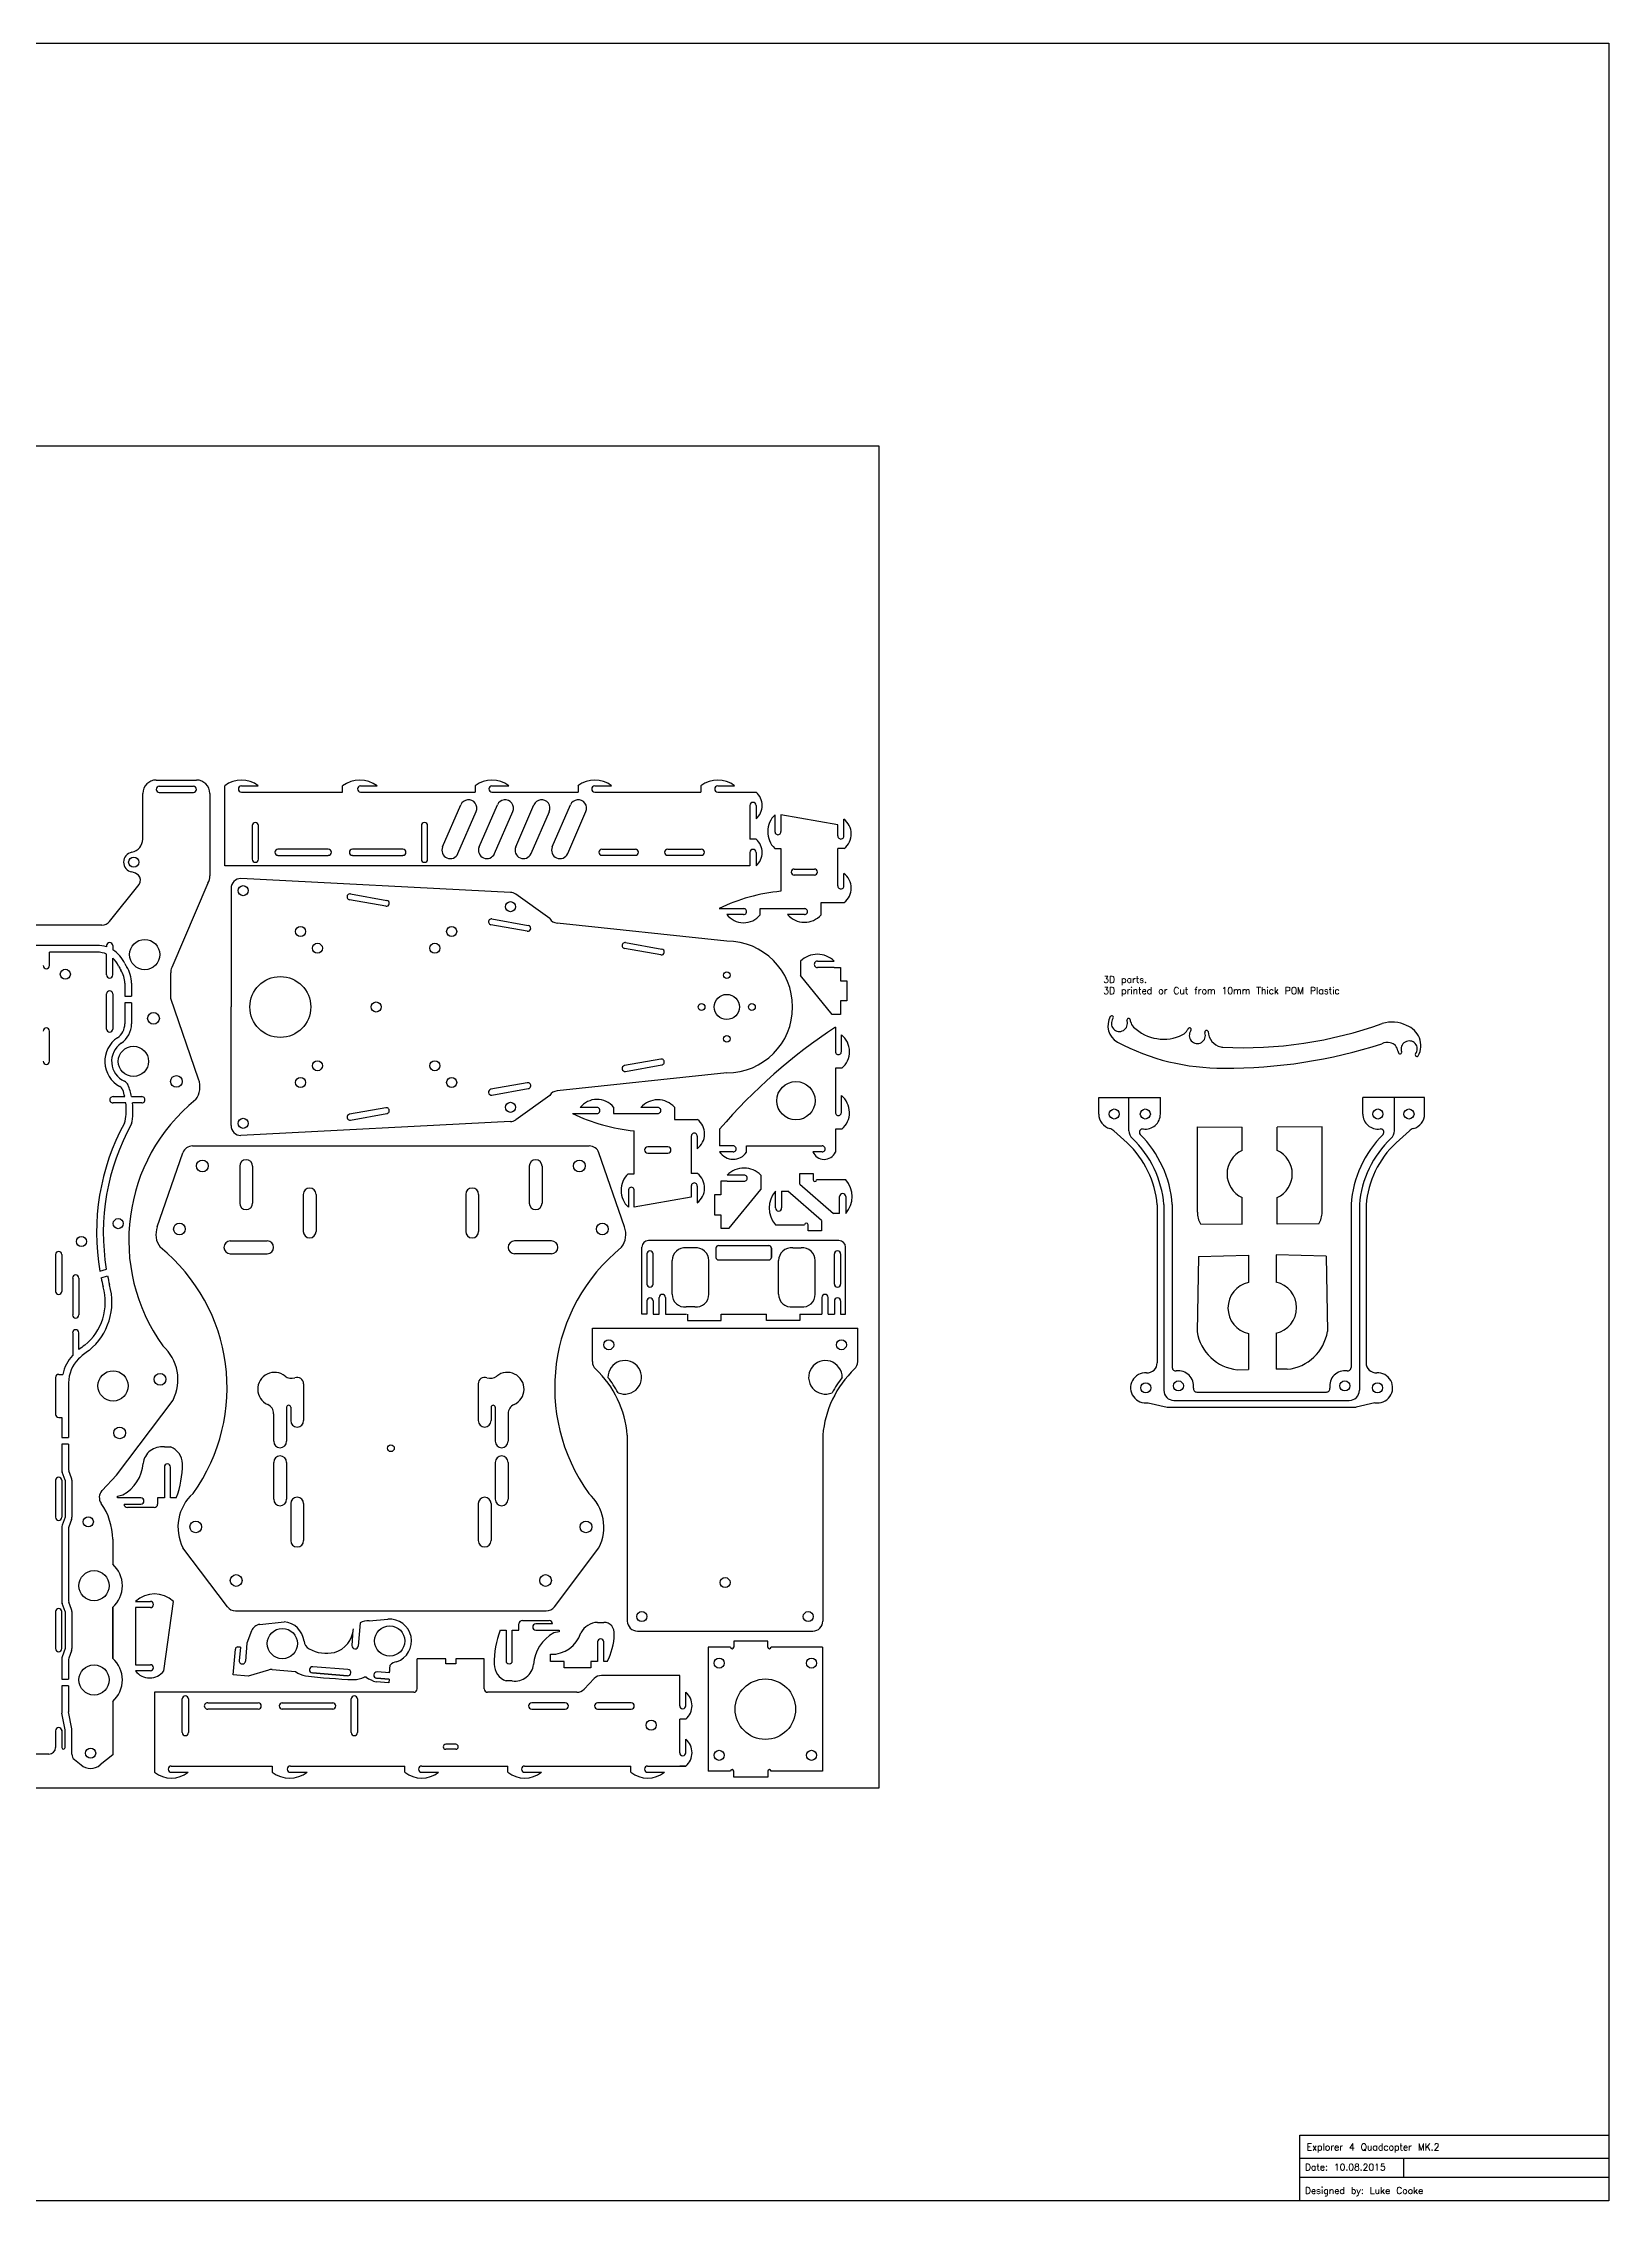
# Model space of a CAD drawing. Extents: x -1 to 1719, y 1 to 644.
# Drawn here: x 1253 to 1719, y 1 to 644 of the extents above; entities that cross this region are included whole.
import ezdxf

# ---------------------------------------------------------------- set-up
doc = ezdxf.new("R2010")
doc.units = 0
doc.header["$MEASUREMENT"] = 0
doc.layers.get('0').update_dxf_attribs({"linetype": 'CONTINUOUS'})
for name, color, linetype in [('0 @ 1', 7, 'CONTINUOUS'), ('Cover', 90, 'CONTINUOUS'), ('Drawing', 7, 'CONTINUOUS'), ('top plate @ 1', 160, 'CONTINUOUS')]:
    doc.layers.add(name, color=color, linetype=linetype)
doc.styles.add('mystyle', font='txt.shx', dxfattribs={"height": 2})

msp = doc.modelspace()

# ---------------------------------------------------------------- linework, layer by layer
for p, q in [((-0.5, 643.65), (1719.05, 643.65)), ((1719.05, 643.65), (1719.05, 0.64)), ((1282.28, 406.48), (1282.28, 420.05)), ((1286.28, 424.05), (1298.28, 424.05)), ((1287.21, 422.2), (1297.36, 422.2)), ((1287.21, 420.35), (1297.36, 420.35)), ((1302.28, 420.05), (1302.28, 395.48)), ((1341.76, 420.46), (1341.76, 422.31)), ((1470.64, 408.69), (1470.64, 413.69)), ((1489.39, 410.7), (1472.39, 413.69)), ((1472.39, 413.69), (1472.39, 408.69)), ((1491.14, 407.38), (1491.14, 412.38)), ((1489.39, 407.38), (1489.39, 410.7)), ((1470.54, 403.69), (1472.39, 403.69)), ((1472.39, 403.69), (1472.39, 390.9)), ((1489.39, 392.51), (1489.39, 403.65)), ((1491.24, 403.65), (1489.39, 403.65)), ((1272.42, 381.93), (1281.19, 392.96)), ((1301.67, 393.35), (1290.93, 368.16)), ((1391.84, 390.56), (1311.53, 394.72)), ((1476.39, 397.54), (1482.39, 397.54)), ((1482.39, 395.69), (1476.39, 395.69)), ((1491.14, 392.51), (1491.14, 396.24)), ((1308.6, 391.72), (1308.6, 356.42)), ((1354.69, 386.47), (1343.86, 388.39)), ((1344.17, 390.11), (1355, 388.19)), ((1403.54, 382.75), (1393.43, 390)), ((1484.39, 383.88), (1484.39, 387.51)), ((1484.39, 387.51), (1491.24, 387.51)), ((1270.07, 380.8), (1235.72, 380.8)), ((1396.84, 379.01), (1386.01, 380.93)), ((1386.32, 382.65), (1397.15, 380.73)), ((1456.27, 376.05), (1405.72, 381.43)), ((1454, 385.73), (1461.25, 385.73)), ((1466.25, 385.73), (1479.39, 385.73)), ((1479.39, 383.98), (1474.39, 383.98)), ((1268.67, 374.75), (1236.04, 374.75)), ((1271.52, 374.7), (1271.52, 374.3)), ((1273.37, 374.7), (1273.37, 373.45)), ((1436.64, 371.96), (1425.81, 373.88)), ((1426.12, 375.6), (1436.95, 373.69)), ((1268.7, 372.75), (1254.46, 372.75)), ((1254.46, 368.75), (1254.46, 372.75)), ((1271.52, 365.97), (1271.52, 372.16)), ((1273.37, 365.97), (1273.37, 370.97)), ((1290.61, 358.91), (1290.61, 366.59)), ((1478.27, 370.06), (1478.27, 365.78)), ((1483.27, 370.06), (1488.27, 370.06)), ((1488.27, 368.21), (1483.27, 368.21)), ((1488.27, 368.21), (1490.2, 368.21)), ((1490.2, 368.21), (1490.2, 364.21)), ((1271.52, 349.83), (1271.52, 360.33)), ((1273.37, 360.33), (1273.37, 349.83)), ((1276.94, 363.49), (1276.94, 359.69)), ((1278.94, 363.49), (1278.94, 359.69)), ((1487.7, 354.21), (1478.27, 365.78)), ((1490.2, 364.21), (1492.05, 364.21)), ((1492.05, 364.21), (1492.05, 358.21)), ((1276.94, 359.69), (1278.94, 359.69)), ((1276.94, 357.69), (1276.94, 351.4)), ((1278.94, 357.69), (1276.94, 357.69)), ((1278.94, 357.69), (1278.94, 351.4)), ((1298.92, 334.88), (1290.61, 358.91)), ((1308.6, 321.11), (1308.6, 356.42)), ((1490.2, 354.21), (1487.7, 354.21)), ((1492.05, 358.21), (1490.2, 358.21)), ((1490.2, 358.21), (1490.2, 354.21)), ((1254.46, 340.24), (1254.46, 349.24)), ((1436.64, 340.87), (1425.81, 338.95)), ((1456.27, 336.79), (1405.72, 331.41)), ((1426.12, 337.23), (1436.95, 339.15)), ((1276.91, 329.69), (1273.43, 329.69)), ((1280.32, 329.69), (1278.95, 329.69)), ((1281.98, 329.69), (1278.95, 329.69)), ((1396.84, 333.82), (1386.01, 331.91)), ((1386.32, 330.18), (1397.15, 332.1)), ((1403.54, 330.09), (1393.43, 322.83)), ((1277.23, 327.84), (1273.36, 327.84)), ((1281.98, 327.84), (1279.24, 327.84)), ((1391.84, 322.27), (1311.53, 318.11)), ((1354.69, 326.36), (1343.86, 324.44)), ((1344.17, 322.72), (1355, 324.64)), ((1410.32, 324.7), (1417.57, 324.7)), ((1422.57, 324.7), (1435.71, 324.7)), ((1435.71, 326.45), (1430.71, 326.45)), ((1440.71, 326.55), (1440.71, 322.91)), ((1440.71, 322.91), (1447.56, 322.91)), ((1428.71, 306.73), (1428.71, 319.53)), ((1445.71, 317.91), (1445.71, 306.77)), ((1447.46, 317.91), (1447.46, 314.18)), ((1575.58, 315.91), (1571.6, 319.51)), ((1596.46, 320.69), (1609.77, 320.62)), ((1633.61, 320.69), (1620.29, 320.62)), ((1655.65, 315.91), (1659.63, 319.51)), ((1438.71, 314.74), (1432.71, 314.74)), ((1432.71, 312.89), (1438.71, 312.89)), ((1426.86, 306.73), (1428.71, 306.73)), ((1447.56, 306.77), (1445.71, 306.77)), ((1445.71, 303.05), (1445.71, 299.73)), ((1447.46, 303.05), (1447.46, 298.05)), ((1456.41, 304.47), (1454.48, 304.47)), ((1454.48, 304.47), (1454.48, 300.47)), ((1461.41, 306.32), (1456.41, 306.32)), ((1456.41, 304.47), (1461.41, 304.47)), ((1466.41, 306.32), (1466.41, 302.04)), ((1426.96, 301.73), (1426.96, 296.73)), ((1428.71, 296.73), (1428.71, 301.73)), ((1445.71, 299.73), (1428.71, 296.73)), ((1454.48, 300.47), (1452.63, 300.47)), ((1452.63, 300.47), (1452.63, 294.47)), ((1456.98, 290.47), (1466.41, 302.04)), ((1584.49, 297.44), (1584.49, 250.41)), ((1586.49, 297.52), (1586.49, 242.18)), ((1588.99, 297.6), (1588.99, 248.94)), ((1642.24, 297.6), (1642.24, 248.94)), ((1644.74, 297.52), (1644.74, 242.18)), ((1646.74, 297.44), (1646.74, 250.41)), ((1452.63, 294.47), (1454.48, 294.47)), ((1454.48, 294.47), (1454.48, 290.47)), ((1454.48, 290.47), (1456.98, 290.47)), ((1597.39, 291.76), (1609.77, 291.7)), ((1632.68, 291.76), (1620.29, 291.7)), ((1430.96, 264.83), (1430.96, 284.83)), ((1489.68, 286.83), (1432.96, 286.83)), ((1446.71, 284.64), (1444.2, 284.64)), ((1453.06, 284.58), (1453.06, 281.78)), ((1453.81, 285.33), (1468.81, 285.33)), ((1469.56, 281.78), (1469.56, 284.58)), ((1469.56, 284.58), (1469.56, 281.78)), ((1475.91, 284.64), (1478.42, 284.64)), ((1491.68, 264.83), (1491.68, 284.83)), ((1256.32, 282.65), (1256.32, 271.65)), ((1258.17, 282.65), (1258.17, 271.65)), ((1269.51, 277.67), (1271.43, 278.27)), ((1432.46, 282.83), (1432.46, 273.83)), ((1434.31, 273.83), (1434.31, 282.83)), ((1439.99, 270.83), (1439.99, 280.83)), ((1450.92, 270.83), (1450.92, 280.83)), ((1453.81, 281.03), (1468.81, 281.03)), ((1471.7, 270.83), (1471.7, 280.83)), ((1482.63, 270.83), (1482.63, 280.83)), ((1488.33, 273.83), (1488.33, 282.83)), ((1490.18, 282.83), (1490.18, 273.83)), ((1596.77, 282.04), (1611.71, 282.41)), ((1611.71, 282.41), (1611.71, 274.29)), ((1634.84, 282.16), (1619.9, 282.53)), ((1619.9, 282.53), (1619.9, 274.4)), ((1261.4, 275.63), (1261.4, 264.63)), ((1263.25, 275.63), (1263.25, 264.63)), ((1269.88, 275.69), (1271.79, 276.29)), ((1432.46, 264.83), (1430.96, 264.83)), ((1432.46, 268.83), (1432.46, 264.83)), ((1434.31, 268.83), (1434.31, 264.83)), ((1434.31, 264.83), (1436.15, 264.83)), ((1436.15, 264.83), (1436.15, 269.83)), ((1438.02, 269.83), (1438.02, 264.83)), ((1438.02, 264.83), (1444.31, 264.83)), ((1446.71, 267.02), (1444.2, 267.02)), ((1444.56, 264.83), (1444.56, 262.98)), ((1454.56, 264.83), (1468.06, 264.83)), ((1454.56, 262.98), (1454.56, 264.83)), ((1468.06, 262.98), (1468.06, 264.83)), ((1475.91, 267.02), (1478.42, 267.02)), ((1478.06, 264.83), (1484.58, 264.83)), ((1478.06, 264.83), (1478.06, 262.98)), ((1484.58, 269.83), (1484.58, 264.83)), ((1486.45, 264.83), (1486.45, 269.83)), ((1486.45, 264.83), (1488.33, 264.83)), ((1488.33, 268.83), (1488.33, 264.83)), ((1490.18, 268.83), (1490.18, 264.83)), ((1490.18, 264.83), (1491.68, 264.83)), ((1261.4, 259.31), (1261.4, 252.59)), ((1263.25, 254.31), (1263.25, 259.31)), ((1416.23, 260.68), (1495.29, 260.68)), ((1444.56, 262.98), (1454.56, 262.98)), ((1478.06, 262.98), (1468.06, 262.98)), ((1611.71, 259.13), (1611.71, 248.4)), ((1619.9, 259.24), (1619.9, 248.51)), ((1256.32, 246), (1256.32, 235)), ((1257.25, 246.93), (1258.45, 246.93)), ((1260.17, 244.41), (1260.16, 228.1)), ((1608.35, 248.33), (1611.71, 248.4)), ((1623.27, 248.44), (1619.9, 248.51)), ((1274.45, 216.89), (1291.3, 239.27)), ((1589.49, 239.18), (1641.74, 239.18)), ((1596.27, 241.68), (1634.96, 241.68)), ((1257.25, 234.08), (1258.19, 234.08)), ((1258.19, 234.08), (1258.18, 228.1)), ((1587.49, 237.18), (1643.74, 237.18)), ((1258.18, 228.1), (1260.16, 228.1)), ((1258.18, 226.1), (1258.18, 218.45)), ((1260.15, 226.1), (1258.18, 226.1)), ((1260.15, 226.1), (1260.15, 218.9)), ((1288.71, 225.31), (1290.56, 225.31)), ((1426.64, 228.77), (1426.64, 173.43)), ((1484.89, 228.77), (1484.89, 173.43)), ((1288.71, 219.31), (1288.71, 210.14)), ((1290.56, 210.14), (1290.56, 219.31)), ((1256.32, 215.36), (1256.32, 204.36)), ((1258.17, 215.36), (1258.17, 204.36)), ((1259.17, 215.36), (1258.3, 217.77)), ((1259.17, 215.36), (1259.17, 204.36)), ((1261.05, 216.05), (1260.27, 218.21)), ((1261.17, 215.36), (1261.17, 204.36)), ((1274.45, 216.89), (1270.14, 212.29)), ((1274.71, 210.64), (1276.36, 211.02)), ((1274.71, 210.14), (1274.71, 210.64)), ((1281.71, 210.14), (1274.71, 210.14)), ((1276.71, 208.29), (1276.71, 208.29)), ((1276.71, 208.29), (1281.71, 208.29)), ((1285.71, 207.29), (1277.71, 207.29)), ((1288.71, 210.14), (1286.71, 210.14)), ((1286.71, 210.14), (1286.71, 208.29)), ((1292.27, 210.14), (1290.56, 210.14)), ((1258.18, 201.41), (1258.18, 179.31)), ((1259.17, 204.36), (1258.3, 201.95)), ((1260.15, 201.05), (1260.15, 179.75)), ((1261.05, 203.68), (1260.26, 201.49)), ((1273.34, 197.81), (1273.34, 190.36)), ((1256.32, 176.22), (1256.32, 165.22)), ((1258.17, 165.22), (1258.17, 176.22)), ((1259.17, 176.22), (1258.3, 178.62)), ((1259.17, 176.22), (1259.17, 165.22)), ((1261.05, 176.9), (1260.27, 179.07)), ((1261.17, 176.22), (1261.17, 165.22)), ((1273.34, 177.54), (1273.34, 162.3)), ((1273.34, 162.3), (1273.34, 177.54)), ((1280.12, 179.27), (1284.55, 179.27)), ((1280.12, 177.42), (1280.12, 160.42)), ((1284.55, 177.42), (1280.12, 177.42)), ((1288.53, 158.57), (1291.44, 179.27)), ((1349.75, 173.47), (1355.29, 173.96)), ((1314.68, 170.48), (1313.32, 166.83)), ((1317.18, 172.42), (1324.4, 173.19)), ((1344.62, 166.12), (1345, 170.8)), ((1347.03, 172.9), (1346.47, 165.97)), ((1388.81, 170.74), (1390.52, 170.74)), ((1390.52, 170.74), (1390.52, 161.58)), ((1392.37, 161.58), (1392.37, 170.74)), ((1392.37, 170.74), (1394.37, 170.74)), ((1394.37, 170.74), (1394.37, 172.59)), ((1395.37, 173.59), (1403.37, 173.59)), ((1404.37, 172.59), (1399.37, 172.59)), ((1399.37, 170.74), (1406.37, 170.74)), ((1404.37, 172.59), (1404.37, 172.59)), ((1406.37, 170.24), (1404.72, 169.87)), ((1406.37, 170.74), (1406.37, 170.24)), ((1417.79, 173.04), (1419.64, 173.04)), ((1417.79, 167.2), (1417.79, 161.35)), ((1419.64, 161.35), (1419.64, 167.2)), ((1429.64, 170.43), (1481.89, 170.43)), ((1258.18, 162.12), (1258.18, 156.1)), ((1259.17, 165.22), (1258.3, 162.8)), ((1260.14, 161.67), (1260.14, 156.1)), ((1261.05, 164.53), (1260.26, 162.35)), ((1309.24, 157.37), (1309.87, 165.02)), ((1311.37, 165.63), (1310.65, 165.69)), ((1311.37, 165.63), (1311.04, 161.59)), ((1313.32, 166.83), (1312.89, 161.51)), ((1364.03, 153.2), (1364.03, 162.2)), ((1372.53, 162.2), (1364.03, 162.2)), ((1372.53, 160.7), (1372.53, 162.2)), ((1384.03, 162.2), (1375.53, 162.2)), ((1375.53, 162.2), (1375.53, 160.7)), ((1384.03, 153.2), (1384.03, 162.2)), ((1403.79, 161.35), (1403.79, 163.54)), ((1407.79, 161.35), (1403.79, 161.35)), ((1407.79, 159.5), (1407.79, 161.35)), ((1417.79, 161.35), (1415.79, 161.35)), ((1415.79, 161.35), (1415.79, 159.5)), ((1420.6, 161.35), (1419.64, 161.35)), ((1457.34, 165.66), (1450.77, 165.66)), ((1258.18, 156.1), (1260.14, 156.1)), ((1280.12, 160.42), (1284.55, 160.42)), ((1284.55, 158.57), (1280.12, 158.57)), ((1313.72, 157), (1309.24, 157.37)), ((1319.7, 158.83), (1313.72, 157)), ((1320.82, 158.95), (1327.78, 158.38)), ((1332.81, 157.97), (1343.27, 157.12)), ((1343.27, 157.12), (1332.81, 157.97)), ((1332.81, 157.97), (1343.27, 157.12)), ((1343.42, 158.96), (1332.96, 159.82)), ((1343.42, 158.96), (1332.96, 159.82)), ((1348.89, 156.66), (1348.25, 156.71)), ((1355.56, 154.99), (1351.79, 155.3)), ((1355.65, 156.11), (1351.93, 156.41)), ((1351.93, 156.41), (1355.65, 156.11)), ((1355.8, 157.95), (1352.08, 158.26)), ((1355.65, 156.11), (1355.56, 154.99)), ((1355.8, 157.95), (1355.99, 160.31)), ((1355.8, 157.95), (1355.86, 158.71)), ((1375.53, 160.7), (1372.53, 160.7)), ((1392.37, 155.58), (1390.52, 155.58)), ((1415.79, 159.5), (1407.79, 159.5)), ((1416.8, 156.29), (1413.75, 153.12)), ((1442.24, 157.2), (1418.96, 157.2)), ((1442.24, 152.2), (1442.24, 157.2)), ((1258.18, 154.1), (1258.17, 145.96)), ((1260.14, 154.1), (1258.18, 154.1)), ((1260.14, 154.1), (1260.13, 146.37)), ((1273.34, 149.47), (1273.34, 133.58)), ((1363.03, 152.2), (1285.79, 152.2)), ((1285.79, 152.2), (1285.79, 128.35)), ((1294.02, 140.2), (1294.02, 150.2)), ((1295.87, 150.2), (1295.87, 140.2)), ((1301.66, 149.05), (1316.66, 149.05)), ((1323.86, 149.05), (1338.86, 149.05)), ((1344.38, 140.2), (1344.38, 150.2)), ((1346.23, 150.2), (1346.23, 140.2)), ((1411.59, 152.2), (1385.03, 152.2)), ((1408.16, 149.05), (1398.16, 149.05)), ((1427.78, 149.05), (1417.78, 149.05)), ((1442.24, 148.2), (1442.24, 152.2)), ((1444.09, 148.2), (1444.09, 152.2)), ((1259.17, 140.98), (1258.17, 145.97)), ((1261.15, 141.27), (1260.13, 146.37)), ((1316.66, 147.2), (1301.66, 147.2)), ((1338.86, 147.2), (1323.86, 147.2)), ((1398.16, 147.2), (1408.16, 147.2)), ((1417.78, 147.2), (1427.78, 147.2)), ((1442.24, 134.2), (1442.24, 144.2)), ((1444.09, 144.2), (1442.24, 144.2)), ((1256.32, 140.75), (1256.32, 135.75)), ((1256.32, 135.75), (1256.32, 135.75)), ((1258.17, 140.98), (1258.17, 135.75)), ((1258.17, 140.75), (1258.17, 135.75)), ((1259.17, 135.75), (1259.17, 140.98)), ((1261.17, 133.72), (1261.17, 141.08)), ((1375.53, 136.7), (1372.53, 136.7)), ((1375.53, 135.2), (1372.53, 135.2)), ((1444.09, 134.2), (1444.09, 138.2)), ((1254.32, 133.75), (1229.32, 133.75)), ((1261.91, 132.16), (1263.91, 130.54)), ((1273.34, 133.58), (1269.6, 130.54)), ((1290.79, 130.2), (1320.86, 130.2)), ((1320.86, 130.2), (1320.86, 128.35)), ((1326.26, 130.2), (1360.4, 130.2)), ((1360.4, 128.35), (1360.4, 130.2)), ((1365.4, 130.2), (1391.05, 130.2)), ((1391.05, 128.35), (1391.05, 130.2)), ((1396.05, 130.2), (1427.69, 130.2)), ((1427.69, 128.35), (1427.69, 130.2)), ((1432.69, 130.2), (1444.09, 130.2)), ((1444.09, 130.2), (1442.24, 130.2)), ((1290.79, 128.35), (1295.79, 128.35)), ((1326.26, 128.35), (1331.26, 128.35)), ((1365.4, 128.35), (1370.4, 128.35)), ((1396.05, 128.35), (1401.05, 128.35)), ((1432.69, 128.35), (1437.69, 128.35)), ((1626.97, 0.64), (1626.97, 20.22)), ((1626.97, 20.22), (1719.05, 20.22)), ((1626.97, 13.4), (1719.05, 13.4)), ((1657.88, 13.4), (1657.88, 7.62)), ((1719.05, 7.62), (1626.97, 7.62)), ((1719.05, 0.64), (-0.5, 0.64))]:
    msp.add_line(p, q)
for centre, radius in [((1279.59, 399.6), 1.51), ((1312.18, 391.09), 1.5), ((1391.85, 386.31), 1.5), ((1329.31, 378.92), 1.5), ((1374.31, 378.92), 1.5), ((1282.87, 372.04), 4.5), ((1334.31, 373.92), 1.5), ((1369.31, 373.92), 1.5), ((1259.22, 366.18), 1.5), ((1323.26, 356.42), 9.07), ((1285.48, 353.03), 1.75), ((1351.81, 356.42), 1.5), ((1279.5, 340.22), 4.5), ((1292.32, 334.24), 1.75), ((1329.31, 333.92), 1.5), ((1334.31, 338.92), 1.5), ((1369.31, 338.92), 1.5), ((1374.31, 333.92), 1.5), ((1391.85, 326.52), 1.5), ((1312.18, 321.74), 1.5), ((1300.05, 309.05), 1.75), ((1412.36, 309.05), 1.75), ((1274.98, 291.86), 1.51), ((1293.21, 290.25), 1.75), ((1419.2, 290.25), 1.75), ((1264, 286.52), 1.5), ((1273.44, 243.5), 4.5), ((1287.44, 245.47), 1.75), ((1275.41, 229.5), 1.75), ((1356.21, 224.91), 1), ((1266.06, 203.01), 1.51), ((1298.08, 201.48), 1.75), ((1414.33, 201.48), 1.75), ((1267.76, 183.95), 4.5), ((1310.12, 185.51), 1.75), ((1402.29, 185.51), 1.75), ((1455.76, 184.88), 1.5), ((1323.87, 166.71), 4.5), ((1355.86, 167.48), 4.5), ((1267.76, 155.88), 4.5), ((1433.73, 142.38), 1.5), ((1266.76, 134.04), 1.51)]:
    msp.add_circle(centre, radius)
for centre, radius, start, end in [((1286.28, 420.05), 4, 90, 180), ((1287.21, 421.27), 0.925, 90, 270), ((1297.36, 421.27), 0.925, 270, 90), ((1298.28, 420.05), 4, 0, 90), ((1475.4, 408.65), 6.94, 133.31921, 225.53492), ((1487.87, 407.98), 5.48, 307.89593, 53.41696), ((1278.28, 406.48), 4, 280.81377, 0), ((1471.51, 408.62), 0.878, 175.43492, 4.56508), ((1490.26, 407.33), 0.876, 176.72951, 3.27049), ((1279.59, 399.6), 3, 100.81377, 259.18623), ((1278.28, 392.73), 4, 47.63768, 79.18623), ((1279.63, 394.21), 2, 321.49963, 47.63768), ((1298.28, 395.48), 4, 327.78407, 0), ((1311.6, 391.72), 3, 91.27902, 180), ((1476.39, 396.61), 0.925, 90, 270), ((1482.39, 396.61), 0.925, 270, 90), ((1490.26, 392.46), 0.876, 176.72951, 3.27049), ((1487.89, 391.84), 5.47, 307.73728, 53.57561), ((1344.02, 389.25), 0.875, 79.95958, 259.95958), ((1354.85, 387.33), 0.875, 259.95958, 79.95958), ((1391.68, 387.56), 3, 54.33058, 87.03402), ((1477.21, 338.45), 52.68, 95.25927, 116.15151), ((1270.07, 383.8), 3, 270, 321.49963), ((1386.16, 381.79), 0.875, 79.95958, 259.95958), ((1396.99, 379.87), 0.875, 259.95958, 79.95958), ((1406.03, 384.41), 3, 213.64962, 263.92535), ((1479.43, 388.31), 6.65, 220.66796, 318.18616), ((1479.44, 384.86), 0.876, 266.72951, 93.27049), ((1268.7, 365.75), 9, 71.74667, 89.98859), ((1272.45, 374.7), 0.925, 0, 180), ((1268.7, 365.75), 9, 23.91372, 58.74992), ((1425.96, 374.74), 0.875, 79.95958, 259.95958), ((1436.79, 372.82), 0.875, 259.95958, 79.95958), ((1456.27, 356.42), 19.63, 270, 90), ((1253.54, 368.75), 0.925, 180, 0), ((1268.7, 365.75), 7, 66.25229, 89.98859), ((1268.7, 365.75), 7, 23.91372, 48.16438), ((1282.87, 372.04), 8.5, 203.91372, 213.47337), ((1269.94, 363.49), 7, 0, 33.47337), ((1282.87, 372.04), 6.5, 203.91372, 213.47337), ((1269.94, 363.49), 9, 0, 33.47337), ((1294.61, 366.59), 4, 156.91058, 180), ((1483.27, 365.08), 7.05, 44.8623, 135.1377), ((1483.25, 369.13), 0.925, 88.70034, 271.29966), ((1272.45, 365.97), 0.925, 180, 0), ((1272.45, 360.33), 0.925, 0, 180), ((1570.94, 353.29), 0.5, 322.59798, 142.59798), ((1253.54, 349.24), 0.925, 0, 180), ((1279.5, 340.22), 8.5, 124.04866, 241.22485), ((1272.45, 349.83), 0.925, 180, 0), ((1271.94, 351.4), 5, 304.04866, 0), ((1271.94, 351.4), 7, 304.04866, 0), ((1575.46, 350.85), 5.64, 150.89799, 240.09742), ((1573.24, 351.52), 2.4, 142.59798, 19.78593), ((1575.97, 352.51), 0.5, 19.78593, 199.78593), ((1573.24, 351.52), 3.4, 9.65982, 19.78593), ((1579.55, 352.6), 3, 189.65982, 225.83492), ((1586.39, 359.64), 12.81, 225.83492, 296.56794), ((1590.77, 350.86), 3, 296.56794, 332.70636), ((1596.46, 347.93), 3.4, 142.59798, 152.70636), ((1594.16, 349.69), 0.5, 322.59798, 142.59798), ((1596.46, 347.93), 2.4, 142.59798, 19.78593), ((1599.19, 348.91), 0.5, 19.78593, 199.78593), ((1604.69, 349.37), 5.03, 183.28342, 255.54954), ((1609.7, 469.42), 125.15, 267.41029, 289.54702), ((1654.41, 342.05), 9.86, 63.68084, 106.77136), ((1656.7, 344.88), 6.36, 331.56047, 70.91805), ((1279.5, 340.22), 6.5, 124.04866, 245.90953), ((1436.79, 340.01), 0.875, 280.04042, 100.04042), ((1603.73, 404.3), 66.1, 241.95571, 270.52324), ((1604.18, 347.4), 3, 255.54954, 267.41029), ((1605.42, 487.23), 149.03, 269.58468, 287.975), ((1653.1, 341.99), 3.87, 77.68425, 115.87758), ((1653.28, 342.84), 3, 9.66904, 77.68425), ((1659.59, 343.91), 3.4, 189.66904, 199.78593), ((1656.86, 342.93), 0.5, 199.78593, 19.78593), ((1659.59, 343.91), 2.4, 322.59798, 199.78593), ((1661.9, 342.15), 0.5, 142.59798, 322.59798), ((1253.54, 340.24), 0.925, 180, 0), ((1292.99, 332.63), 6.34, 323.02604, 20.76481), ((1425.96, 338.09), 0.875, 100.04042, 280.04042), ((1273.39, 328.77), 0.926, 87.95598, 272.04402), ((1274.45, 331.01), 2, 19.53058, 61.22485), ((1259.71, 325.79), 17.64, 12.80679, 19.53058), ((1276.03, 332.46), 2, 21.98822, 65.90953), ((1259.07, 325.61), 20.29, 11.61806, 21.98822), ((1332.06, 286.95), 53.94, 129.08505, 215.73408), ((1282.01, 328.77), 0.926, 267.95598, 92.04402), ((1386.16, 331.04), 0.875, 100.04042, 280.04042), ((1396.99, 332.96), 0.875, 280.04042, 100.04042), ((1406.03, 328.42), 3, 96.07465, 146.35038), ((1435.75, 322.11), 6.65, 41.81384, 139.33204), ((1336.77, 289.21), 68.25, 151.46836, 189.74167), ((1336.78, 289.21), 66.26, 150.77751, 189.49886), ((1275.05, 322.77), 2, 331.46836, 348.87526), ((1259.71, 325.79), 17.64, 348.87526, 6.70558), ((1259.07, 325.61), 20.29, 348.48798, 6.32714), ((1344.02, 323.58), 0.875, 100.04042, 280.04042), ((1354.85, 325.5), 0.875, 280.04042, 100.04042), ((1391.68, 325.27), 3, 272.96598, 305.66942), ((1433.54, 371.98), 52.68, 243.84849, 264.74073), ((1435.76, 325.57), 0.876, 266.72951, 93.27049), ((1444.21, 318.59), 5.47, 306.42439, 52.26272), ((1311.6, 321.11), 3, 180, 268.72098), ((1446.58, 317.96), 0.876, 356.72951, 183.27049), ((1569.59, 317.29), 3, 47.82996, 74.54183), ((1556.11, 295.13), 28.47, 4.64023, 46.86248), ((1579.09, 319.48), 3, 180, 226.65748), ((1556.11, 295.13), 30.47, 4.48529, 46.65748), ((1556.12, 295.14), 32.96, 4.27921, 45.05069), ((1675.11, 295.14), 32.96, 134.94931, 175.72079), ((1675.12, 295.13), 30.47, 133.34252, 175.51471), ((1675.12, 295.13), 28.47, 133.13752, 175.35977), ((1652.15, 319.48), 3, 313.34252, 0), ((1661.64, 317.29), 3, 105.45817, 132.17004), ((1432.71, 313.81), 0.925, 90, 270), ((1438.71, 313.81), 0.925, 270, 90), ((1613.06, 306.65), 7.75, 115.13477, 244.86523), ((1617, 306.65), 7.75, 295.13477, 64.86523), ((1431.72, 301.78), 6.94, 134.46508, 226.68079), ((1427.83, 301.8), 0.878, 355.43492, 184.56508), ((1446.58, 303.1), 0.876, 356.72951, 183.27049), ((1444.19, 302.45), 5.48, 306.58304, 52.10407), ((1461.41, 301.34), 7.05, 44.8623, 135.1377), ((1461.43, 305.39), 0.925, 268.70034, 91.29966), ((1257.25, 282.65), 0.925, 0, 180), ((1432.96, 284.83), 2, 90, 180), ((1433.38, 282.83), 0.925, 0, 180), ((1443.82, 280.83), 3.83, 84.26164, 180), ((1447.09, 280.83), 3.83, 0, 95.73836), ((1453.81, 284.58), 0.75, 90, 180), ((1468.81, 284.58), 0.75, 0, 90), ((1475.53, 280.83), 3.83, 84.26164, 180), ((1478.8, 280.83), 3.83, 0, 95.73836), ((1489.26, 282.83), 0.925, 0, 180), ((1489.68, 284.83), 2, 0, 90), ((1262.32, 275.63), 0.925, 0, 180), ((1453.81, 281.78), 0.75, 180, 270), ((1468.81, 281.78), 0.75, 270, 0), ((1257.25, 271.65), 0.925, 180, 0), ((1254.56, 268.47), 16.55, 309.14654, 16.1065), ((1254.56, 268.47), 18.55, 309.14654, 16.1065), ((1336.77, 289.21), 68.25, 191.43325, 193.69307), ((1336.78, 289.21), 66.26, 191.24198, 193.61399), ((1433.38, 273.83), 0.925, 180, 0), ((1437.08, 269.83), 0.936, 360, 180), ((1443.82, 270.83), 3.83, 180, 275.73836), ((1447.09, 270.83), 3.83, 264.26164, 0), ((1475.53, 270.83), 3.83, 180, 275.73836), ((1478.8, 270.83), 3.83, 264.26164, 0), ((1485.51, 269.83), 0.936, 0, 180), ((1489.26, 273.83), 0.925, 180, 0), ((1613.33, 266.71), 7.75, 102.00039, 257.99961), ((1618.29, 266.82), 7.75, 282.00039, 77.99961), ((1262.32, 264.63), 0.925, 180, 0), ((1433.38, 268.83), 0.925, 0, 180), ((1489.26, 268.83), 0.925, 0, 180), ((1262.32, 259.31), 0.925, 0, 180), ((1270.08, 244.46), 11.9, 136.90987, 168.04259), ((1270.17, 244.41), 10, 134.6216, 180), ((1278.49, 235.98), 21.84, 124.01599, 134.6216), ((1277.86, 236.67), 22.91, 124.13947, 129.65189), ((1279.23, 245.38), 13.53, 333.1687, 48.04869), ((1425.87, 246.06), 5, 246.60377, 180.60026), ((1485.66, 246.06), 5, 359.39974, 293.39623), ((1257.25, 246), 0.925, 90, 180), ((1321.53, 242.53), 5, 51.10335, 246.03446), ((1326.55, 248.76), 3, 231.10335, 290.50101), ((1385.86, 248.76), 3, 249.49899, 308.89665), ((1390.88, 242.53), 5, 293.96554, 128.89665), ((1419.23, 250.73), 3, 180, 226.65748), ((1396.26, 226.39), 30.47, 4.48529, 46.65748), ((1396.26, 226.39), 31.47, 28.63808, 38.56595), ((1515.27, 226.39), 30.47, 133.34252, 175.51471), ((1515.27, 226.39), 31.47, 141.43405, 151.36192), ((1492.29, 250.73), 3, 313.34252, 0), ((1318.28, 235.22), 3, 0, 66.03446), ((1394.13, 235.22), 3, 113.96554, 180), ((1589.49, 242.18), 3, 180, 270), ((1641.74, 242.18), 3, 270, 0), ((1257.25, 235), 0.925, 180, 270), ((1287.98, 219.71), 5.64, 82.56117, 172.79739), ((1288.55, 220.1), 5.58, 2.28992, 68.88429), ((1262.15, 218.9), 2, 179.97848, 199.97955), ((1270.66, 221.3), 11.76, 298.96443, 355.68745), ((1289.64, 219.31), 0.925, 0, 180), ((1265.23, 220.32), 28.9, 339.37022, 0), ((1257.25, 215.36), 0.925, 0, 180), ((1260.18, 218.45), 2, 179.99263, 199.97955), ((1259.17, 215.36), 2, 0, 19.97955), ((1272.33, 210.24), 3, 136.93318, 215.2703), ((1254.52, 197.64), 18.81, 0.52159, 35.2703), ((1277.71, 208.29), 1, 180, 270), ((1281.71, 209.22), 0.925, 270, 90), ((1285.71, 208.29), 1, 270, 0), ((1257.25, 204.36), 0.925, 180, 0), ((1260.18, 201.27), 2, 160.02391, 179.99263), ((1262.14, 200.81), 2, 160.02045, 179.97848), ((1259.17, 204.36), 2, 340.02045, 0), ((1267.65, 183.95), 8.57, 311.58059, 48.41941), ((1285.78, 173.27), 8.25, 46.69114, 133.30886), ((1257.25, 176.22), 0.925, 0, 180), ((1260.18, 179.31), 2, 179.99263, 199.97955), ((1262.15, 179.75), 2, 179.97848, 199.97955), ((1259.17, 176.22), 2, 0, 19.97955), ((1284.55, 178.35), 0.925, 270, 90), ((1355.86, 167.48), 6.5, 288.36765, 94.99245), ((1317.49, 169.44), 3, 96.07278, 159.60808), ((1323.87, 166.71), 6.5, 6.48253, 85.3351), ((1333.31, 167.78), 3, 186.48253, 240.66734), ((1337.25, 171.57), 7.8, 286.10522, 356.32712), ((1349.42, 168.28), 5.21, 86.30417, 117.27941), ((1349.42, 168.28), 5.21, 86.30417, 117.27941), ((1415.85, 160.56), 28.9, 159.37022, 180), ((1395.37, 172.59), 1, 90, 180), ((1399.37, 171.67), 0.925, 90, 270), ((1410.42, 159.58), 11.76, 118.96443, 175.68745), ((1403.37, 172.59), 1, 0, 90), ((1404.14, 172.62), 9.09, 267.80349, 342.38194), ((1417.94, 167.3), 5.74, 91.46268, 153.45436), ((1418.71, 167.2), 0.925, 0, 180), ((1419.64, 169.94), 3.1, 351.70362, 90), ((1405.92, 169.49), 16.79, 330.99782, 0), ((1429.64, 173.43), 3, 180, 270), ((1481.89, 173.43), 3, 270, 0), ((1257.25, 165.22), 0.925, 180, 0), ((1260.18, 162.12), 2, 160.02391, 179.99263), ((1262.14, 161.66), 2, 160.02045, 179.97848), ((1259.17, 165.22), 2, 340.02045, 0), ((1267.65, 155.88), 8.57, 311.58059, 48.41941), ((1310.59, 164.97), 0.724, 85.3351, 175.3351), ((1311.96, 161.55), 0.926, 173.29108, 357.37912), ((1337.02, 174.39), 10.58, 240.66734, 283.02745), ((1345.54, 166.05), 0.925, 175.3351, 355.3351), ((1358.26, 158.32), 3.02, 96.71491, 138.75252), ((1391.44, 161.58), 0.925, 180, 0), ((1284.33, 161.69), 5.23, 216.52713, 323.47287), ((1284.55, 159.5), 0.925, 270, 90), ((1320.58, 155.96), 3, 85.3351, 106.98804), ((1331.92, 163.95), 6.92, 233.68613, 260.11418), ((1351.53, 322.91), 167.07, 262.848, 267.82221), ((1332.88, 158.9), 0.925, 85.3351, 265.3351), ((1332.88, 158.9), 0.925, 85.3351, 265.3351), ((1343.35, 158.04), 0.925, 265.3351, 85.3351), ((1343.35, 158.04), 0.925, 265.3351, 85.3351), ((1345.12, 162.88), 6.92, 270.55603, 296.98408), ((1354.63, 165.12), 10.23, 235.82972, 253.84782), ((1352.01, 157.33), 0.925, 85.3351, 265.3351), ((1392.53, 160.78), 5.58, 182.28992, 248.88429), ((1393.1, 161.17), 5.64, 262.56117, 352.79739), ((1418.96, 154.2), 3, 90, 136.01348), ((1294.94, 150.2), 0.925, 0, 180), ((1301.54, 148.13), 0.932, 82.74167, 277.25833), ((1316.66, 148.13), 0.925, 270, 90), ((1323.86, 148.13), 0.925, 90, 270), ((1338.86, 148.13), 0.925, 270, 90), ((1345.31, 150.2), 0.925, 0, 180), ((1363.03, 153.2), 1, 270, 0), ((1385.03, 153.2), 1, 180, 270), ((1398.16, 148.13), 0.925, 90, 270), ((1408.16, 148.13), 0.925, 270, 90), ((1411.59, 155.2), 3, 270, 316.01348), ((1417.78, 148.13), 0.925, 90, 270), ((1427.78, 148.13), 0.925, 270, 90), ((1443.17, 148.2), 0.925, 180, 0), ((1440.62, 148.2), 5.3, 310.97505, 49.02495), ((1257.25, 140.75), 0.925, 0, 180), ((1254.32, 135.75), 2, 270, 0), ((1258.67, 135.75), 0.5, 177.01066, 0), ((1260.17, 141.08), 1, 0, 11.34395), ((1294.94, 140.2), 0.925, 180, 0), ((1345.31, 140.2), 0.925, 180, 0), ((1372.53, 135.95), 0.75, 90, 270), ((1375.53, 135.95), 0.75, 270, 90), ((1440.62, 134.2), 5.3, 310.97505, 49.02495), ((1263.17, 133.72), 2, 180, 230.86667), ((1266.76, 134.04), 4.51, 230.86667, 309.13333), ((1290.79, 129.28), 0.925, 90, 270), ((1326.26, 129.28), 0.925, 90, 270), ((1365.4, 129.28), 0.925, 90, 270), ((1396.05, 129.28), 0.925, 90, 270), ((1432.69, 129.28), 0.925, 90, 270), ((1443.17, 134.2), 0.925, 180, 0), ((1290.79, 134.72), 8.1, 231.85482, 308.14518), ((1326.06, 135.29), 8.67, 233.16879, 306.83121), ((1365.4, 134.72), 8.1, 231.85482, 308.14518), ((1396.05, 134.72), 8.1, 231.85482, 308.14518), ((1432.69, 134.72), 8.1, 231.85482, 308.14518)]:
    msp.add_arc(centre, radius, start, end)
at = {"layer": 'Cover'}
for p, q in [((1001.58, 523.61), (1501.58, 523.61)), ((1501.58, 523.61), (1501.58, 123.61)), ((1501.58, 123.61), (1001.58, 123.61))]:
    msp.add_line(p, q, dxfattribs=at)
at = {"layer": 'Drawing'}
for p, q in [((1306.69, 398.46), (1306.69, 422.31)), ((1311.69, 422.31), (1316.69, 422.31)), ((1311.69, 420.46), (1341.76, 420.46)), ((1347.16, 422.31), (1352.16, 422.31)), ((1347.16, 420.46), (1381.31, 420.46)), ((1381.31, 422.31), (1381.31, 420.46)), ((1386.31, 422.31), (1391.31, 422.31)), ((1386.31, 420.46), (1411.95, 420.46)), ((1411.95, 422.31), (1411.95, 420.46)), ((1416.95, 422.31), (1421.95, 422.31)), ((1416.95, 420.46), (1448.59, 420.46)), ((1448.59, 422.31), (1448.59, 420.46)), ((1453.59, 422.31), (1458.59, 422.31)), ((1453.59, 420.46), (1464.99, 420.46)), ((1371.6, 404.13), (1377.03, 416.67)), ((1376.19, 402.14), (1381.61, 414.68)), ((1382.5, 404.13), (1387.92, 416.67)), ((1387.08, 402.14), (1392.51, 414.68)), ((1393.39, 404.13), (1398.82, 416.67)), ((1397.98, 402.14), (1403.41, 414.68)), ((1404.29, 404.13), (1409.72, 416.67)), ((1408.88, 402.14), (1414.31, 414.68)), ((1463.14, 416.46), (1463.14, 406.46)), ((1464.99, 416.46), (1464.99, 412.46)), ((1314.92, 410.46), (1314.92, 400.46)), ((1316.77, 400.46), (1316.77, 410.46)), ((1365.29, 410.46), (1365.29, 400.46)), ((1367.14, 400.46), (1367.14, 410.46)), ((1464.99, 406.46), (1463.14, 406.46)), ((1337.56, 403.46), (1322.56, 403.46)), ((1322.56, 401.61), (1337.56, 401.61)), ((1359.76, 403.46), (1344.76, 403.46)), ((1344.76, 401.61), (1359.76, 401.61)), ((1419.06, 403.46), (1429.06, 403.46)), ((1429.06, 401.61), (1419.06, 401.61)), ((1438.68, 403.46), (1448.68, 403.46)), ((1448.68, 401.61), (1438.68, 401.61)), ((1463.14, 402.46), (1463.14, 398.46)), ((1464.99, 402.46), (1464.99, 398.46)), ((1463.14, 398.46), (1306.69, 398.46)), ((1461.25, 383.98), (1456.25, 383.98)), ((1466.25, 383.88), (1466.25, 385.73)), ((1488.66, 350.41), (1488.66, 343.15)), ((1490.41, 343.15), (1490.41, 348.15)), ((1490.51, 338.15), (1488.66, 338.15)), ((1488.66, 338.15), (1488.66, 325.02)), ((1490.41, 325.02), (1490.41, 330.02)), ((1567.09, 329.42), (1585.46, 329.42)), ((1567.09, 324.52), (1567.09, 329.42)), ((1576.09, 319.48), (1576.09, 329.42)), ((1585.46, 324.52), (1585.46, 329.42)), ((1664.15, 329.42), (1645.77, 329.42)), ((1645.77, 324.52), (1645.77, 329.42)), ((1655.15, 319.48), (1655.15, 329.42)), ((1664.15, 324.52), (1664.15, 329.42)), ((1417.57, 326.45), (1412.57, 326.45)), ((1422.57, 326.55), (1422.57, 324.7)), ((1454.15, 320.02), (1454.15, 315.02)), ((1490.51, 320.02), (1488.66, 320.02)), ((1488.66, 320.02), (1488.66, 313.17)), ((1596.46, 295.26), (1596.46, 320.69)), ((1609.77, 313.67), (1609.77, 320.62)), ((1620.29, 313.67), (1620.29, 320.62)), ((1633.61, 295.26), (1633.61, 320.69)), ((1286.61, 290.89), (1294.25, 312.99)), ((1297.09, 315.01), (1415.32, 315.01)), ((1311.16, 308.97), (1311.16, 297.97)), ((1315.01, 308.97), (1315.01, 297.97)), ((1397.4, 308.97), (1397.4, 297.97)), ((1401.25, 308.97), (1401.25, 297.97)), ((1425.8, 290.89), (1418.16, 312.99)), ((1458.15, 315.02), (1454.15, 315.02)), ((1458.15, 313.27), (1454.15, 313.27)), ((1462.15, 313.17), (1462.15, 315.02)), ((1462.15, 315.02), (1484.66, 315.02)), ((1484.66, 313.27), (1481.92, 313.27)), ((1478.02, 303.63), (1478.02, 306.75)), ((1478.02, 306.75), (1482.02, 306.75)), ((1478.02, 303.63), (1488.02, 294.9)), ((1482.02, 306.75), (1482.02, 304.9)), ((1491.72, 304.9), (1483.02, 304.9)), ((1330.07, 300.54), (1330.07, 289.54)), ((1333.92, 300.54), (1333.92, 289.54)), ((1378.49, 300.54), (1378.49, 289.54)), ((1382.34, 300.54), (1382.34, 289.54)), ((1470.77, 296.52), (1470.77, 301.52)), ((1472.62, 301.52), (1472.62, 296.52)), ((1472.62, 301.52), (1474.47, 301.52)), ((1484.47, 292.78), (1474.47, 301.52)), ((1489.87, 294.9), (1489.87, 299.9)), ((1491.72, 299.9), (1491.72, 294.9)), ((1609.77, 291.7), (1609.77, 299.63)), ((1620.29, 291.7), (1620.29, 299.63)), ((1470.77, 291.52), (1479.47, 291.52)), ((1480.47, 289.67), (1480.47, 291.52)), ((1484.47, 289.67), (1480.47, 289.67)), ((1484.47, 292.78), (1484.47, 289.67)), ((1489.87, 294.9), (1488.02, 294.9)), ((1308.36, 286.71), (1319.36, 286.71)), ((1404.05, 286.71), (1393.05, 286.71)), ((1308.36, 282.86), (1319.36, 282.86)), ((1404.05, 282.86), (1393.05, 282.86)), ((1596.77, 282.04), (1596.39, 259.63)), ((1634.84, 282.16), (1635.23, 259.74)), ((1416.23, 250.73), (1416.23, 260.68)), ((1495.29, 250.73), (1495.29, 260.68)), ((1330.2, 244.14), (1330.2, 233.14)), ((1382.21, 244.14), (1382.21, 233.14)), ((1581.86, 238.49), (1587.49, 237.18)), ((1649.37, 238.49), (1643.74, 237.18)), ((1321.28, 235.22), (1321.28, 227)), ((1325.13, 237.12), (1325.13, 227)), ((1326.35, 237.12), (1326.35, 233.14)), ((1386.06, 237.12), (1386.06, 233.14)), ((1387.28, 237.12), (1387.28, 227)), ((1391.13, 235.22), (1391.13, 227)), ((1321.28, 220.7), (1321.28, 209.7)), ((1325.13, 220.7), (1325.13, 209.7)), ((1387.28, 220.7), (1387.28, 209.7)), ((1391.13, 220.7), (1391.13, 209.7)), ((1326.35, 208.42), (1326.35, 197.42)), ((1330.2, 208.42), (1330.2, 197.42)), ((1382.21, 208.42), (1382.21, 197.42)), ((1386.06, 208.42), (1386.06, 197.42)), ((1307.5, 177.65), (1294.23, 195.28)), ((1404.91, 177.65), (1418.19, 195.28)), ((1309.9, 176.46), (1402.51, 176.46)), ((1468.49, 167.46), (1458.34, 167.46)), ((1458.34, 167.46), (1458.34, 165.66)), ((1468.49, 165.66), (1468.49, 167.46)), ((1450.77, 165.66), (1450.77, 128.66)), ((1484.77, 165.66), (1469.49, 165.66)), ((1484.77, 165.66), (1484.77, 128.66)), ((1457.34, 128.66), (1450.77, 128.66)), ((1458.34, 126.86), (1458.34, 128.66)), ((1468.49, 128.66), (1468.49, 126.86)), ((1484.77, 128.66), (1469.49, 128.66)), ((1468.49, 126.86), (1458.34, 126.86))]:
    msp.add_line(p, q, dxfattribs=at)
for centre, radius in [((1456.27, 365.92), 1), ((1456.27, 356.42), 3.75), ((1448.77, 356.42), 1), ((1463.77, 356.42), 1), ((1456.27, 346.92), 1), ((1476.87, 328.48), 5.71), ((1571.72, 324.52), 1.5), ((1580.96, 324.52), 1.5), ((1650.27, 324.52), 1.5), ((1659.51, 324.52), 1.5), ((1421.11, 255.77), 1.5), ((1490.42, 255.77), 1.5), ((1581.08, 242.92), 1.5), ((1590.83, 243.5), 1.5), ((1640.4, 243.5), 1.5), ((1650.15, 242.92), 1.5), ((1430.98, 174.75), 1.5), ((1480.55, 174.75), 1.5), ((1454.02, 160.91), 1.5), ((1481.52, 160.91), 1.5), ((1467.77, 147.16), 9), ((1454.02, 133.41), 1.5), ((1481.52, 133.41), 1.5)]:
    msp.add_circle(centre, radius, dxfattribs=at)
for centre, radius, start, end in [((1311.69, 415.95), 8.1, 51.85482, 128.14518), ((1311.69, 421.39), 0.925, 90, 270), ((1346.96, 415.37), 8.67, 53.16879, 126.83121), ((1347.16, 421.39), 0.925, 90, 270), ((1379.32, 415.67), 2.5, 336.5894, 156.5894), ((1386.31, 415.95), 8.1, 51.85482, 128.14518), ((1386.31, 421.39), 0.925, 90, 270), ((1390.22, 415.67), 2.5, 336.5894, 156.5894), ((1401.11, 415.67), 2.5, 336.5894, 156.5894), ((1412.01, 415.67), 2.5, 336.5894, 156.5894), ((1416.95, 415.95), 8.1, 51.85482, 128.14518), ((1416.95, 421.39), 0.925, 90, 270), ((1453.59, 415.95), 8.1, 51.85482, 128.14518), ((1453.59, 421.39), 0.925, 90, 270), ((1461.52, 416.46), 5.3, 310.97505, 49.02495), ((1464.07, 416.46), 0.925, 0, 180), ((1315.85, 410.46), 0.925, 0, 180), ((1366.21, 410.46), 0.925, 0, 180), ((1461.52, 402.46), 5.3, 310.97505, 49.02495), ((1315.85, 400.46), 0.925, 180, 0), ((1322.56, 402.54), 0.925, 90, 270), ((1337.56, 402.54), 0.925, 270, 90), ((1344.76, 402.54), 0.925, 90, 270), ((1359.76, 402.54), 0.925, 270, 90), ((1366.21, 400.46), 0.925, 180, 0), ((1373.89, 403.14), 2.5, 156.5894, 336.5894), ((1384.79, 403.14), 2.5, 156.5894, 336.5894), ((1395.69, 403.14), 2.5, 156.5894, 336.5894), ((1406.58, 403.14), 2.5, 156.5894, 336.5894), ((1419.06, 402.54), 0.925, 90, 270), ((1429.06, 402.54), 0.925, 270, 90), ((1438.68, 402.54), 0.925, 90, 270), ((1448.68, 402.54), 0.925, 270, 90), ((1464.07, 402.46), 0.925, 0, 180), ((1461.29, 387.98), 6.44, 218.44625, 320.40787), ((1461.3, 384.86), 0.876, 266.72951, 93.27049), ((1577.97, 214.2), 162.88, 123.2509, 139.48066), ((1486.41, 343.11), 6.44, 309.59213, 51.55375), ((1489.54, 343.1), 0.876, 176.72951, 3.27049), ((1417.61, 322.44), 6.44, 39.59213, 141.55375), ((1486.36, 324.98), 6.47, 309.93915, 51.20673), ((1417.62, 325.57), 0.876, 266.72951, 93.27049), ((1489.54, 324.97), 0.876, 176.72951, 3.27049), ((1571.59, 324.52), 4.5, 180, 254.54183), ((1580.96, 324.52), 4.5, 262.12396, 0), ((1650.27, 324.52), 4.5, 180, 277.87604), ((1659.65, 324.52), 4.5, 285.45817, 0), ((1580.2, 319.07), 1, 82.12396, 217.10906), ((1651.03, 319.07), 1, 322.89094, 97.87604), ((1297.09, 312.01), 3, 90, 160.92952), ((1313.08, 308.97), 1.92, 0, 180), ((1399.33, 308.97), 1.92, 0, 180), ((1415.32, 312.01), 3, 19.07048, 90), ((1458.18, 315.8), 4.76, 212.06283, 326.50485), ((1458.2, 314.14), 0.876, 266.72951, 93.27049), ((1485.31, 314.69), 3.68, 202.66002, 335.64046), ((1484.71, 314.14), 0.876, 266.72951, 93.27049), ((1331.99, 300.54), 1.92, 0, 180), ((1380.42, 300.54), 1.92, 0, 180), ((1482.52, 304.9), 0.5, 180, 0), ((1486.04, 299.9), 7.57, 318.65004, 41.34996), ((1313.08, 297.97), 1.92, 180, 0), ((1399.33, 297.97), 1.92, 180, 0), ((1476.45, 296.52), 7.57, 138.65004, 221.34996), ((1471.69, 296.52), 0.925, 180, 0), ((1490.8, 299.9), 0.925, 0, 180), ((1292.54, 288.64), 6.34, 159.23519, 216.97396), ((1331.99, 289.54), 1.92, 180, 0), ((1380.42, 289.54), 1.92, 180, 0), ((1419.87, 288.64), 6.34, 323.02604, 20.76481), ((1479.97, 291.52), 0.5, 0, 180), ((1602.8, 295.07), 6.34, 178.30567, 211.44943), ((1627.27, 295.07), 6.34, 328.55057, 1.69433), ((1253.46, 242.96), 53.95, 324.27176, 50.9091), ((1308.36, 284.78), 1.92, 90, 270), ((1319.36, 284.78), 1.92, 270, 90), ((1393.05, 284.78), 1.92, 90, 270), ((1404.05, 284.78), 1.92, 270, 90), ((1458.94, 242.96), 53.93, 129.07898, 215.74016), ((1609.75, 261.79), 13.53, 189.17956, 264.05955), ((1621.87, 261.9), 13.53, 275.94045, 350.82044), ((1328.28, 244.14), 1.92, 0, 110.50101), ((1384.13, 244.14), 1.92, 69.49899, 180), ((1581.08, 242.92), 4.5, 86.87898, 279.95746), ((1581.49, 250.41), 3, 266.87898, 0), ((1589.99, 248.94), 1, 180, 278.783), ((1590.83, 243.5), 4.5, 351.38385, 98.783), ((1640.4, 243.5), 4.5, 81.217, 188.61615), ((1641.24, 248.94), 1, 261.217, 0), ((1649.74, 250.41), 3, 180, 273.12102), ((1650.15, 242.92), 4.5, 260.04254, 93.12102), ((1596.27, 242.68), 1, 171.38385, 270), ((1634.96, 242.68), 1, 270, 8.61615), ((1325.74, 237.12), 0.611, 0, 180), ((1328.28, 233.14), 1.92, 180, 0), ((1384.13, 233.14), 1.92, 180, 0), ((1386.67, 237.12), 0.611, 0, 180), ((1323.21, 227), 1.92, 180, 0), ((1389.21, 227), 1.92, 180, 0), ((1323.21, 220.7), 1.92, 0, 180), ((1389.21, 220.7), 1.92, 0, 180), ((1306.3, 201.39), 13.53, 131.95131, 206.8313), ((1323.21, 209.7), 1.92, 180, 0), ((1328.28, 208.42), 1.92, 0, 180), ((1384.13, 208.42), 1.92, 0, 180), ((1389.21, 209.7), 1.92, 180, 0), ((1406.11, 201.39), 13.53, 333.1687, 48.04869), ((1328.28, 197.42), 1.92, 180, 0), ((1384.13, 197.42), 1.92, 180, 0), ((1309.9, 179.46), 3, 216.98543, 270), ((1402.51, 179.46), 3, 270, 323.01457), ((1457.84, 165.66), 0.5, 180, 0), ((1468.99, 165.66), 0.5, 180, 0), ((1457.84, 128.66), 0.5, 0, 180), ((1468.99, 128.66), 0.5, 0, 180)]:
    msp.add_arc(centre, radius, start, end, dxfattribs=at)

# ---------------------------------------------------------------- texts
at = {"layer": '0 @ 1', "char_height": 2, "attachment_point": 1, "style": 'mystyle'}
for s, width, insert in [('Explorer 4 Quadcopter MK.2', 99.6088, (1629.04, 17.69)), ('Date: 10.08.2015', 49.203, (1628.5, 11.69)), ('Designed by: Luke Cooke', 49.203, (1628.5, 4.71))]:
    msp.add_mtext_dynamic_manual_height_columns(s, width=width, gutter_width=10, heights=[0], dxfattribs=dict(at, insert=insert))
at = {"layer": 'top plate @ 1', "insert": (1568.46, 365.61), "char_height": 2, "attachment_point": 1, "style": 'mystyle'}
msp.add_mtext_dynamic_manual_height_columns('3D parts.\\P3D printed or Cut from 10mm Thick POM Plastic', width=91.0831, gutter_width=10, heights=[0], dxfattribs=at)

doc.saveas('drawing.dxf')
